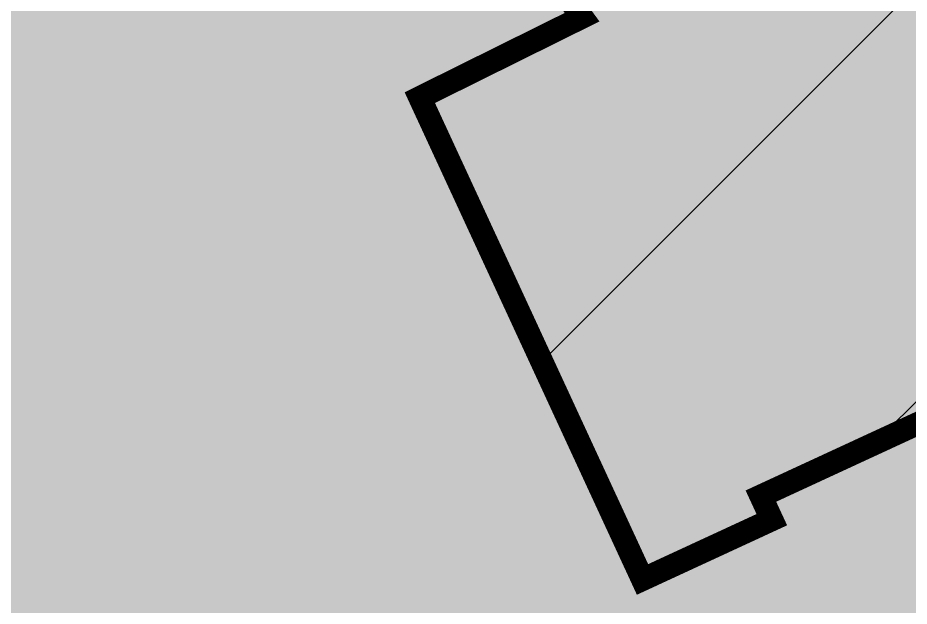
# Model space of a CAD drawing. Header units: metres. Extents: x 319070 to 324072, y 7409258 to 7428295.
# Drawn here: x 321007.25 to 321016.91, y 7409620.35 to 7409626.72 of the extents above; entities that cross this region are included whole.
import ezdxf

# ---------------------------------------------------------------- set-up
doc = ezdxf.new("R2010")
doc.units = ezdxf.units.M
doc.header["$LTSCALE"] = 1000
doc.layers.add('DESAPROPRIAÇÃO', color=160, linetype='Continuous')
doc.layers.add('F-HATCH-CPTM', color=51, linetype='Continuous')

msp = doc.modelspace()

# ---------------------------------------------------------------- hatches: boundary and pattern name
at = {"layer": 'DESAPROPRIAÇÃO', "transparency": 33554687}
h = msp.add_hatch(dxfattribs=at)
h.set_pattern_fill('ANSI31', color=256)
h.paths.add_polyline_path([(321003.2408, 7409645.3943), (320999.1492, 7409642.8669), (321002.5375, 7409637.8512), (321004.1626, 7409639.0492), (321007.5544, 7409634.6468), (321013.3625, 7409626.7309), (321011.6037, 7409625.859), (321014.0178, 7409620.6364), (321015.4192, 7409621.2842), (321015.301, 7409621.5401), (321018.0501, 7409622.8109), (321019.2197, 7409621.1134), (321020.1739, 7409621.8276), (321021.0684, 7409620.6327), (321018.8611, 7409618.7425), (321020.2699, 7409616.8631), (321022.9979, 7409612.7964), (321023.4803, 7409612.1627), (321024.283, 7409612.7739), (321026.3662, 7409609.9193), (321028.0176, 7409611.1245), (321028.6711, 7409610.229), (321033.3035, 7409614.016), (321029.5104, 7409618.9053), (321029.074, 7409618.5668), (321027.5701, 7409620.3269), (321028.0616, 7409620.7469), (321017.0969, 7409633.1902), (321007.1403, 7409644.5682), (321007.5224, 7409644.8655), (321002.3248, 7409650.9045), (321000.1369, 7409649.1849)])
at = {"layer": 'F-HATCH-CPTM', "transparency": 33554559}
h = msp.add_hatch(color=256, dxfattribs=at)
h.dxf.hatch_style = 1
edge = h.paths.add_edge_path()
edge.add_line((321077.8026, 7409527.5779), (321077.6838, 7409527.7336))
edge.add_line((321077.6838, 7409527.7336), (321103.0408, 7409546.7763))
edge.add_line((321103.0408, 7409546.7763), (321079.8352, 7409577.1425))
edge.add_arc((315659.3609, 7405431.4493), 6824.098, 37.409522, 38.19097025)
edge.add_line((321022.7904, 7409650.6836), (321005.8576, 7409670.9635))
edge.add_line((321005.8576, 7409670.9635), (320980.7003, 7409649.2301))
edge.add_line((320980.7003, 7409649.2301), (320992.9142, 7409634.8076))
edge.add_line((320992.9142, 7409634.8076), (321007.2935, 7409617.1246))
edge.add_line((321007.2935, 7409617.1246), (321021.5226, 7409599.3126))
edge.add_line((321021.5226, 7409599.3126), (321049.8098, 7409563.5568))
edge.add_line((321049.8098, 7409563.5568), (321063.8556, 7409545.6055))
edge.add_line((321063.8556, 7409545.6055), (321077.8026, 7409527.5779))

# ---------------------------------------------------------------- linework, layer by layer
at = {"layer": 'DESAPROPRIAÇÃO', "transparency": 33554687, "const_width": 0.25, "flags": 128}
msp.add_lwpolyline([(321007.5544, 7409634.6468), (321013.3625, 7409626.7309), (321013.3625, 7409626.7309), (321013.3625, 7409626.7309), (321013.3625, 7409626.7309), (321013.3625, 7409626.7309), (321013.3625, 7409626.7309), (321013.3625, 7409626.7309), (321013.3625, 7409626.7309), (321013.3625, 7409626.7309), (321011.6037, 7409625.859), (321014.0178, 7409620.6364), (321015.4192, 7409621.2842), (321015.301, 7409621.5401), (321018.0501, 7409622.8109)], dxfattribs=at)

doc.saveas('drawing.dxf')
